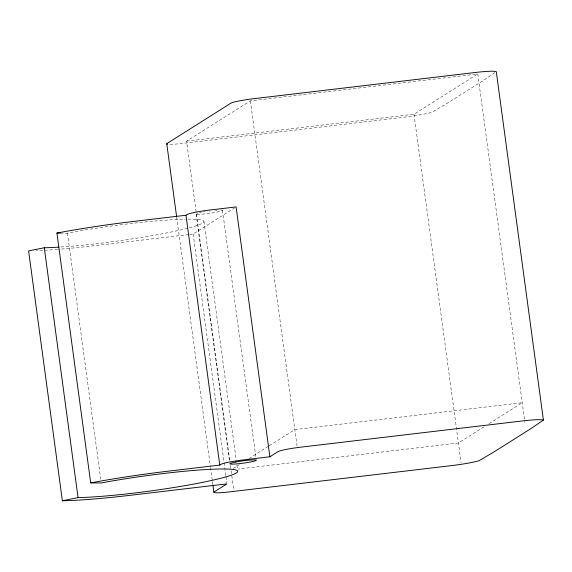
<?xml version="1.0" encoding="UTF-8"?>
<svg xmlns="http://www.w3.org/2000/svg" width="572" height="572" viewBox="0 0 572 572"><rect width="100%" height="100%" fill="white"/><g stroke="black" fill="none" stroke-linecap="round" stroke-linejoin="round"><path stroke-width="0.43" stroke-dasharray="2.86 2.15" d="M494.88 72.587L483.941 80.087L446.811 103.518L431.924 112.262A26.641 2.324 -7.7 0 1 403.996 117.21L183.083 143.343A19.977 1.745 -7.7 0 1 168.747 144.308M229.694 460.167L186.565 141.148L250.379 100.872L477.792 73.967L524.903 422.429M189.625 234.441L193.164 234.019L234.591 207.879M186.565 141.148L413.978 114.243L477.792 73.967M233.262 468.461L239.268 464.671M249.027 458.515L268.547 446.196M269.298 445.724L294.823 429.615L522.236 402.702L488.452 424.024M483.948 426.869L458.422 442.978L238.088 469.047M60.432 233.09L67.453 233.14L71.007 232.468A89.911 7.836 -7.7 0 1 182.833 219.24L185.421 219.183M188.739 234.541L95.703 245.552A109.888 9.574 -7.7 0 1 58.416 249.306M413.978 114.243L461.089 462.705M250.379 100.872L297.032 445.903M222.494 210.396L256.156 459.352M203.947 221.421L236.179 459.788M236.894 465.086L237.373 468.611M230.416 465.465L231.009 469.884M231.124 470.742L233.676 489.611M196.096 213.964L229.515 461.161M193.164 234.019L223.967 461.79M224.081 462.669L225.876 475.911M225.99 476.798L226.827 482.975M176.691 217.174L210.41 466.58M210.532 467.467L212.326 480.73M212.448 481.617L212.805 484.269M67.453 233.14L100.758 479.443M187.952 219.14A89.911 7.836 -7.7 0 1 189.132 227.87M187.552 228.285A89.911 7.836 -7.7 0 1 163.478 233.569L158.694 234.47A89.911 7.836 -7.7 0 1 60.332 247.04M57.586 249.371A109.888 9.574 -7.7 0 1 36.343 250.7M220.785 210.06A13.32 1.158 -7.7 0 1 217.181 212.062L216.502 212.198A13.32 1.158 -7.7 0 1 200.071 214.257A13.32 1.158 -7.7 0 1 198.069 213.07M199.571 212.698A13.32 1.158 -7.7 0 1 201.408 212.298M203.532 211.897A13.32 1.158 -7.7 0 1 205.069 211.64M209.137 211.032A13.32 1.158 -7.7 0 1 209.967 210.918M215.522 210.31A13.32 1.158 -7.7 0 1 216.931 210.203"/><path stroke-width="0.86" d="M167.617 144.201A19.977 1.745 -7.7 0 1 167.074 143.458L230.888 103.182A19.977 1.745 -7.7 0 1 253.861 98.677L474.774 72.544A26.641 2.324 -7.7 0 1 496.289 71.643L543.4 420.098L531.052 428.542L493.922 451.973L479.036 460.717A26.641 2.324 -7.7 0 1 451.108 465.665L230.194 491.806A19.977 1.745 -7.7 0 1 214.185 491.913L226.948 483.862L129.486 495.388A109.888 9.574 -7.7 0 1 65.544 500.707L62.377 500.772L28.6 250.936L44.28 247.762L46.868 247.705A89.911 7.836 -7.7 0 0 58.866 247.133M185.972 215.236L187.137 214.507A19.977 1.745 -7.7 0 1 210.11 210.003L236.1 206.928L269.877 456.771L243.887 459.845A19.977 1.745 -7.7 0 0 220.914 464.342L219.755 465.079L167.775 471.228A109.888 9.574 -7.7 0 0 95.045 482.089L90.698 482.904L56.921 233.061L61.261 232.246A109.888 9.574 -7.7 0 1 133.998 221.385L185.972 215.236L219.755 465.079M269.877 456.771L277.999 451.644A19.977 1.745 -7.7 0 1 300.972 447.14L521.886 420.999A26.641 2.324 -7.7 0 1 543.4 420.098M62.377 500.772L78.064 497.597L80.645 497.54A89.911 7.836 -7.7 0 0 192.471 484.312L197.254 483.411A89.911 7.836 -7.7 0 0 220.091 468.997L216.609 469.076A89.911 7.836 -7.7 0 0 104.783 482.31L101.237 482.975L90.698 482.904M56.921 233.061L60.432 233.09M166.767 143.772L176.569 216.295M212.92 485.156L213.878 492.227M44.28 247.762L78.064 497.597M235.871 462.004L235.192 462.14A13.32 1.158 -7.7 0 0 232.246 464.142A13.32 1.158 -7.7 0 0 250.279 462.033L250.958 461.904A13.32 1.158 -7.7 0 0 253.904 459.895A13.32 1.158 -7.7 0 0 235.871 462.004"/></g></svg>
